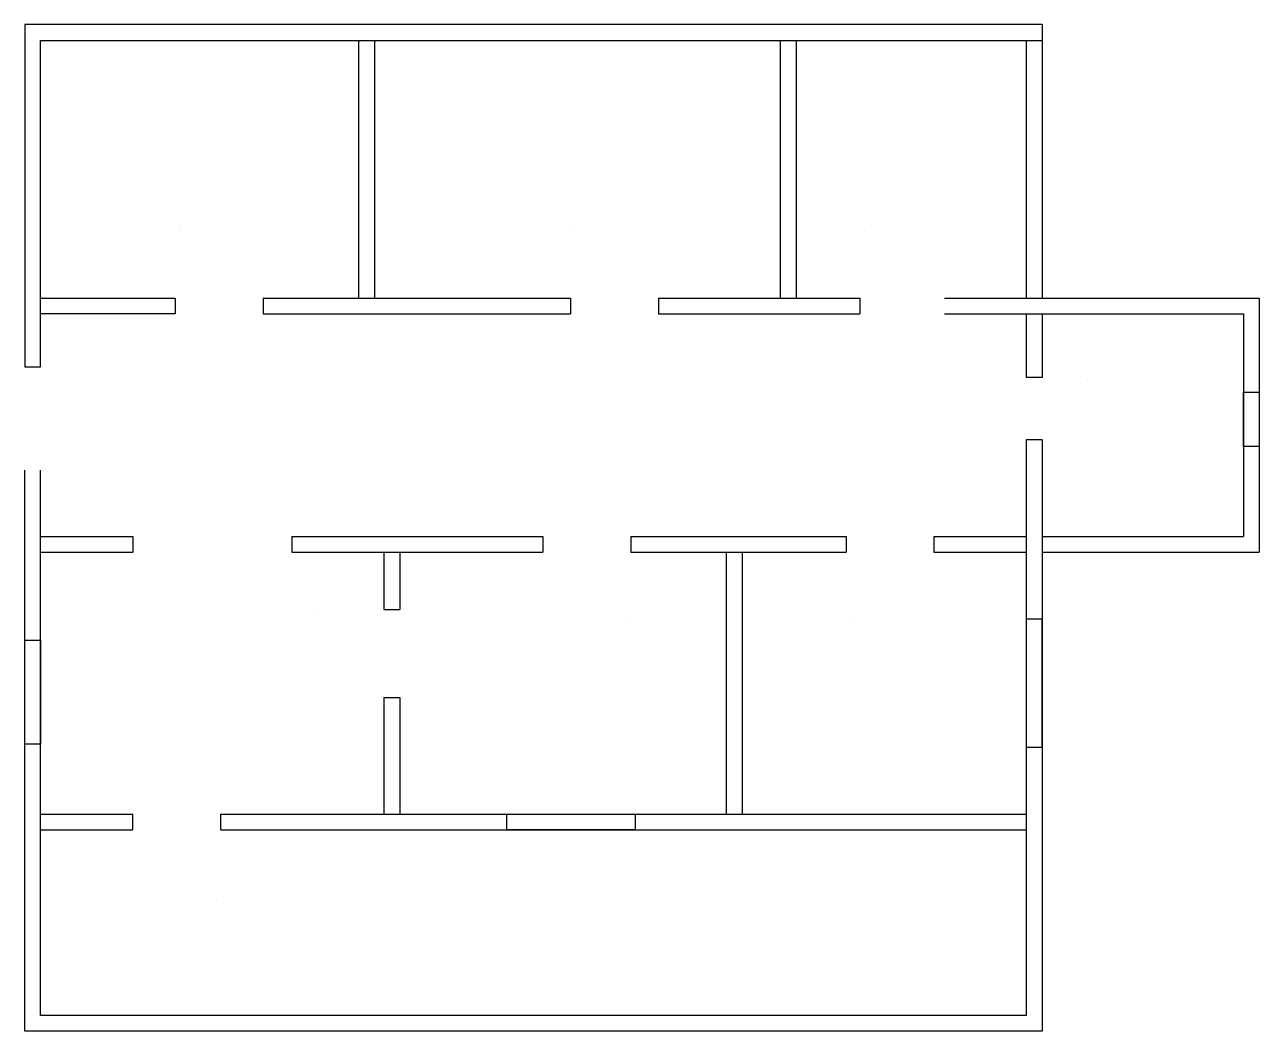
# Model space of a CAD drawing. Header units: metres. Extents: x 10.8 to 63.5, y 9.7 to 22.5.
# Drawn here: x 51.89 to 63.54, y 10.7 to 20.2 of the extents above; entities that cross this region are included whole.
import ezdxf

# ---------------------------------------------------------------- set-up
doc = ezdxf.new("R2010")
doc.units = ezdxf.units.M
doc.header["$MEASUREMENT"] = 0
for name, color, linetype in [('DOOR', 150, 'Continuous'), ('FENCE', 241, 'Continuous'), ('last', 7, 'Continuous'), ('now', 7, 'Continuous')]:
    doc.layers.add(name, color=color, linetype=linetype)

msp = doc.modelspace()

# ---------------------------------------------------------------- linework, layer by layer
for p, q in [((61.489, 20.198), (61.489, 17.618)), ((61.339, 20.048), (61.339, 17.618)), ((61.489, 20.048), (61.489, 17.618)), ((61.339, 17.468), (61.339, 16.868)), ((61.339, 17.468), (61.339, 16.868)), ((61.489, 17.468), (61.489, 16.868)), ((61.489, 16.868), (61.339, 16.868)), ((61.339, 16.279), (61.339, 15.368)), ((61.339, 16.279), (61.339, 10.848)), ((61.489, 16.279), (61.339, 16.279)), ((61.489, 16.279), (61.489, 10.848)), ((61.489, 15.368), (63.389, 15.368)), ((61.489, 15.218), (63.389, 15.218)), ((63.389, 15.218), (63.539, 15.218)), ((61.489, 10.848), (61.489, 10.698))]:
    msp.add_line(p, q)
for points in [[(61.489, 20.198), (51.889, 20.198), (51.889, 16.968), (52.039, 16.968), (52.039, 20.048), (61.489, 20.048)], [(63.539, 17.618), (63.539, 15.218)], [(63.389, 17.468), (63.389, 15.368)], [(63.389, 16.728), (63.539, 16.728), (63.539, 16.218), (63.389, 16.218), (63.389, 16.728), (63.539, 16.728), (63.539, 16.218), (63.389, 16.218), (63.389, 16.728)], [(51.889, 14.388), (52.039, 14.388), (52.039, 13.408), (51.889, 13.408), (51.889, 14.388), (52.039, 14.388)], [(51.889, 14.388), (52.039, 14.388), (52.039, 13.408), (51.889, 13.408), (51.889, 14.388), (52.039, 14.388)], [(56.439, 12.598), (56.439, 12.748), (57.649, 12.748), (57.649, 12.598), (56.439, 12.598), (56.439, 12.748)]]:
    msp.add_lwpolyline(points)
at = {"extrusion": (-1, -1.44963e-13, -3.84095e-05), "elevation": -61.339}
msp.add_lwpolyline([(-16.868, -0.002), (-16.868, 1.998)], dxfattribs=at)
msp.add_lwpolyline([(-16.868, -0.002), (-16.868, 1.998)], dxfattribs=at)
for points in [[(63.539, 16.218), (63.389, 16.218), (63.389, 16.728), (63.539, 16.728)], [(61.339, 13.378), (61.489, 13.378), (61.489, 14.588), (61.339, 14.588)], [(57.649, 12.598), (56.439, 12.598), (56.439, 12.748), (57.649, 12.748)]]:
    msp.add_lwpolyline(points, close=True)
at = {"layer": 'DOOR'}
msp.add_line((61.427, 16.868), (61.339, 16.868), dxfattribs=at)
at = {"layer": 'FENCE'}
for p, q in [((61.918, 16.838), (61.918, 16.838)), ((61.918, 16.838), (61.918, 16.838)), ((61.918, 16.838), (61.918, 16.838)), ((61.918, 16.838), (61.918, 16.838)), ((54.612, 14.636), (54.612, 14.636)), ((54.612, 14.636), (54.612, 14.636)), ((54.612, 14.636), (54.612, 14.636)), ((54.612, 14.636), (54.612, 14.636)), ((57.567, 14.55), (57.567, 14.55)), ((57.567, 14.55), (57.567, 14.55)), ((57.567, 14.55), (57.567, 14.55)), ((57.567, 14.55), (57.567, 14.55)), ((59.681, 14.55), (59.681, 14.55)), ((59.681, 14.55), (59.681, 14.55)), ((59.681, 14.55), (59.681, 14.55)), ((59.681, 14.55), (59.681, 14.55))]:
    msp.add_line(p, q, dxfattribs=at)
at = {"layer": 'last'}
for p, q in [((55.039, 20.048), (55.039, 17.618)), ((55.189, 20.048), (55.189, 17.618)), ((59.019, 20.048), (59.019, 17.618)), ((59.169, 20.048), (59.169, 17.618)), ((53.351, 18.285), (53.351, 18.285)), ((53.351, 18.285), (53.351, 18.285)), ((57.081, 18.285), (57.081, 18.285)), ((57.081, 18.285), (57.081, 18.285)), ((59.809, 18.255), (59.809, 18.255)), ((59.809, 18.255), (59.809, 18.255)), ((59.809, 18.255), (59.809, 18.255)), ((59.809, 18.255), (59.809, 18.255)), ((59.809, 18.255), (59.809, 18.255)), ((59.809, 18.255), (59.809, 18.255)), ((59.809, 18.255), (59.809, 18.255)), ((59.809, 18.255), (59.809, 18.255)), ((54.139, 17.618), (57.039, 17.618)), ((54.139, 17.618), (54.139, 17.468)), ((57.039, 17.618), (57.039, 17.468)), ((57.869, 17.618), (59.769, 17.618)), ((57.869, 17.618), (57.869, 17.467)), ((59.769, 17.618), (59.769, 17.468)), ((60.569, 17.618), (63.539, 17.618)), ((59.769, 17.588), (59.769, 17.468)), ((54.139, 17.468), (57.039, 17.468)), ((57.869, 17.468), (59.769, 17.468)), ((60.569, 17.468), (63.389, 17.468))]:
    msp.add_line(p, q, dxfattribs=at)
for points in [[(53.351, 18.285), (53.351, 18.285)], [(57.081, 18.285), (57.081, 18.285)]]:
    msp.add_lwpolyline(points, close=True, dxfattribs=at)
msp.add_lwpolyline([(52.039, 17.618), (53.309, 17.618), (53.309, 17.468), (52.039, 17.468)], dxfattribs=at)
at = {"layer": 'last', "extrusion": (-1, 0, 0), "elevation": -59.769}
msp.add_lwpolyline([(-17.468, 0), (-17.468, 2)], dxfattribs=at)
msp.add_lwpolyline([(-17.468, 0), (-17.468, 2)], dxfattribs=at)
at = {"layer": 'now'}
for p, q in [((51.889, 10.698), (51.889, 15.992)), ((52.039, 12.748), (52.909, 12.748)), ((52.909, 12.598), (52.909, 12.748)), ((52.909, 12.623), (52.909, 12.748)), ((52.909, 12.748), (52.909, 12.748)), ((53.739, 12.748), (61.339, 12.748)), ((53.739, 12.598), (53.739, 12.748)), ((53.739, 12.623), (53.739, 12.748)), ((53.739, 12.623), (53.739, 12.748)), ((52.039, 12.598), (52.909, 12.598)), ((52.909, 12.623), (52.909, 12.623)), ((52.909, 12.623), (52.909, 12.623)), ((53.739, 12.598), (61.339, 12.598)), ((53.697, 11.93), (53.697, 11.93)), ((53.697, 11.93), (53.697, 11.93)), ((53.697, 11.93), (53.697, 11.93)), ((53.697, 11.93), (53.697, 11.93)), ((61.489, 10.698), (51.889, 10.698))]:
    msp.add_line(p, q, dxfattribs=at)
at = {"layer": 'now', "color": 7, "true_color": 0xffffff}
for p, q in [((52.039, 15.368), (52.909, 15.368)), ((52.909, 15.368), (52.909, 15.218)), ((54.409, 15.368), (56.779, 15.368)), ((54.409, 15.368), (54.409, 15.218)), ((56.779, 15.368), (56.779, 15.218)), ((57.609, 15.368), (59.639, 15.368)), ((57.609, 15.368), (57.609, 15.218)), ((59.639, 15.368), (59.639, 15.218)), ((60.469, 15.368), (61.339, 15.368)), ((60.469, 15.368), (60.469, 15.218)), ((52.039, 15.218), (52.909, 15.218)), ((54.409, 15.218), (56.779, 15.218)), ((55.279, 15.218), (55.279, 14.678)), ((55.429, 15.218), (55.429, 14.678)), ((57.609, 15.218), (59.639, 15.218)), ((58.509, 15.218), (58.509, 12.748)), ((58.659, 15.218), (58.659, 12.748)), ((60.469, 15.218), (61.339, 15.218)), ((55.279, 14.678), (55.429, 14.678)), ((55.279, 13.848), (55.279, 12.748)), ((55.279, 13.848), (55.429, 13.848)), ((55.429, 13.848), (55.429, 12.748))]:
    msp.add_line(p, q, dxfattribs=at)
at = {"layer": 'now'}
for points in [[(61.489, 10.698), (51.889, 10.698), (51.889, 15.992)], [(61.339, 10.848), (52.039, 10.848), (52.039, 15.992)]]:
    msp.add_lwpolyline(points, dxfattribs=at)
at = {"layer": 'now', "extrusion": (0.000190882, 1, 2.77951e-06), "elevation": 12.758}
msp.add_lwpolyline([(-53.736, 0), (-53.736, 2)], dxfattribs=at)

doc.saveas('drawing.dxf')
